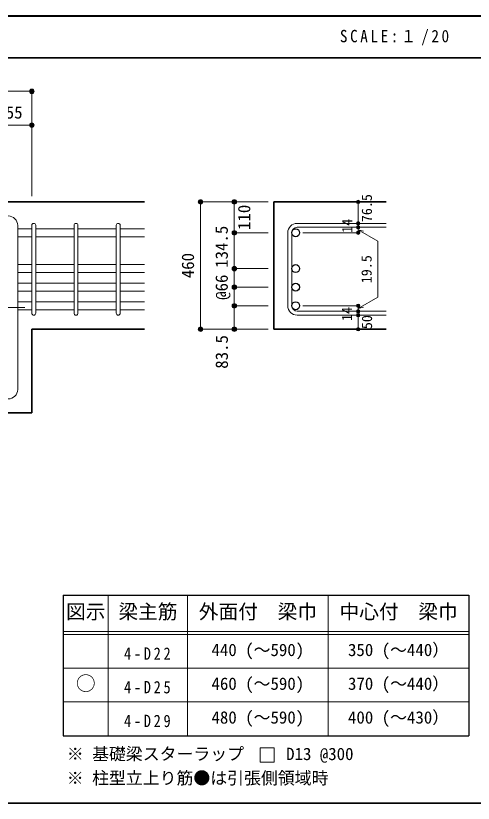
# Model space of a CAD drawing. Units: millimetres at full size, sheet at 1:20; details may follow other scales. Extents: x -3982 to 3969, y -2797 to 2801.
# Drawn here: x 796 to 2422, y 2 to 2801 of the extents above; entities that cross this region are included whole.
import ezdxf
from ezdxf.enums import TextEntityAlignment as Align

# ---------------------------------------------------------------- set-up
doc = ezdxf.new("R2010")
doc.units = ezdxf.units.MM
doc.header["$LTSCALE"] = 20
doc.header["$PDMODE"] = 32
doc.header["$PDSIZE"] = 12
doc.linetypes.add('CHAIN1', pattern=[8, 5, -1, 1, -1])
for name, color, linetype, lineweight in [('6-1_躯体線', 2, 'Continuous', 35), ('6-4_フープ', 7, 'Continuous', 18), ('6-5_梁主筋', 7, 'Continuous', 18), ('6-6_S.T.P.', 7, 'Continuous', 18), ('6-7_文字', 7, 'Continuous', 18), ('6-D_寸法', 4, 'Continuous', 9), ('6-E_枠', 7, 'Continuous', 18), ('F-0_枠', 6, 'Continuous', 40)]:
    doc.layers.add(name, color=color, linetype=linetype, lineweight=lineweight)
doc.styles.add('ＭＳ ゴシック', font='')
doc.styles.get('ＭＳ ゴシック').set_extended_font_data('MS Gothic')

msp = doc.modelspace()

# ---------------------------------------------------------------- linework, layer by layer
at = {"layer": '6-1_躯体線'}
for p, q in [((1253.29, 2139.12), (103.29, 2139.12)), ((1712.96, 2139.12), (2112.96, 2139.12)), ((1712.96, 2139.12), (1712.96, 1686.62)), ((853.29, 1389.12), (853.29, 1686.62)), ((1253.29, 1686.62), (853.29, 1686.62)), ((1712.96, 1686.62), (2112.96, 1686.62)), ((853.29, 1389.12), (660.79, 1389.12))]:
    msp.add_line(p, q, dxfattribs=at)
at = {"layer": '6-4_フープ'}
msp.add_line((803.29, 1472.62), (803.29, 2055.62), dxfattribs=at)
for centre, start, end in [((769.79, 2055.62), 0, 90), ((769.79, 1472.62), 270, 0)]:
    msp.add_arc(centre, 33.5, start, end, dxfattribs=at)
at = {"layer": '6-5_梁主筋'}
for p, q in [((853.29, 2043.51), (803.29, 2043.51)), ((1003.29, 2043.51), (867.29, 2043.51)), ((1153.29, 2043.51), (1017.29, 2043.51)), ((1253.29, 2043.51), (1167.29, 2043.51)), ((853.29, 2015.51), (803.29, 2015.51)), ((1003.29, 2015.51), (867.29, 2015.51)), ((1153.29, 2015.51), (1017.29, 2015.51)), ((1253.29, 2015.51), (1167.29, 2015.51)), ((853.29, 1916.12), (803.29, 1916.12)), ((1003.29, 1916.12), (867.29, 1916.12)), ((1153.29, 1916.12), (1017.29, 1916.12)), ((1253.29, 1916.12), (1167.29, 1916.12)), ((853.29, 1888.12), (803.29, 1888.12)), ((1003.29, 1888.12), (867.29, 1888.12)), ((1153.29, 1888.12), (1017.29, 1888.12)), ((1253.29, 1888.12), (1167.29, 1888.12)), ((853.29, 1850.12), (803.29, 1850.12)), ((1003.29, 1850.12), (867.29, 1850.12)), ((1153.29, 1850.12), (1017.29, 1850.12)), ((1253.29, 1850.12), (1167.29, 1850.12)), ((853.29, 1822.12), (803.29, 1822.12)), ((1003.29, 1822.12), (867.29, 1822.12)), ((1153.29, 1822.12), (1017.29, 1822.12)), ((1253.29, 1822.12), (1167.29, 1822.12)), ((853.29, 1784.12), (803.29, 1784.12)), ((1003.29, 1784.12), (867.29, 1784.12)), ((1153.29, 1784.12), (1017.29, 1784.12)), ((1253.29, 1784.12), (1167.29, 1784.12)), ((853.29, 1756.12), (803.29, 1756.12)), ((1003.29, 1756.12), (867.29, 1756.12)), ((1153.29, 1756.12), (1017.29, 1756.12)), ((1253.29, 1756.12), (1167.29, 1756.12))]:
    msp.add_line(p, q, dxfattribs=at)
at = {"layer": '6-5_梁主筋', "color": 3, "lineweight": 25}
for centre in [(1790.96, 2029.49), (1790.96, 1902.12), (1790.96, 1836.12), (1790.96, 1770.12)]:
    msp.add_circle(centre, 14, dxfattribs=at)
at = {"layer": '6-6_S.T.P.'}
for p, q in [((853.29, 1743.62), (853.29, 2055.62)), ((853.29, 1743.62), (853.29, 2055.62)), ((853.29, 1743.62), (853.29, 2055.62)), ((853.29, 1743.62), (853.29, 2055.62)), ((867.29, 1743.62), (867.29, 2055.62)), ((867.29, 1743.62), (867.29, 2055.62)), ((867.29, 1743.62), (867.29, 2055.62)), ((867.29, 1743.62), (867.29, 2055.62)), ((1003.29, 1743.62), (1003.29, 2055.62)), ((1017.29, 1743.62), (1017.29, 2055.62)), ((1153.29, 1743.62), (1153.29, 2055.62)), ((1167.29, 1743.62), (1167.29, 2055.62)), ((1796.46, 2062.99), (2112.96, 2062.99)), ((1796.46, 2048.99), (2112.96, 2048.99)), ((1762.96, 2029.49), (1762.96, 1770.12)), ((1776.96, 2029.49), (1776.96, 1770.12)), ((1796.46, 1750.62), (2112.96, 1750.62)), ((1796.46, 1736.62), (2112.96, 1736.62))]:
    msp.add_line(p, q, dxfattribs=at)
for centre, radius, start, end in [((860.29, 2056.01), 7, 0, 180), ((860.29, 2056.01), 7, 0, 180), ((860.29, 2056.01), 7, 0, 180), ((860.29, 2056.01), 7, 0, 180), ((1010.29, 2056.01), 7, 0, 180), ((1160.29, 2056.01), 7, 0, 180), ((1796.46, 2029.49), 33.5, 90, 180), ((1796.46, 2029.49), 19.5, 90, 180), ((1796.46, 1770.12), 33.5, 180, 270), ((1796.46, 1770.12), 19.5, 180, 270), ((860.29, 1743.62), 7, 180, 0), ((860.29, 1743.62), 7, 180, 0), ((860.29, 1743.62), 7, 180, 0), ((860.29, 1743.62), 7, 180, 0), ((1010.29, 1743.62), 7, 180, 0), ((1160.29, 1743.62), 7, 180, 0)]:
    msp.add_arc(centre, radius, start, end, dxfattribs=at)
at = {"layer": '6-7_文字'}
msp.add_lwpolyline([(1665.05, 148.5), (1715.05, 148.5), (1715.05, 198.5), (1665.05, 198.5)], close=True, dxfattribs=at)
at = {"layer": '6-D_寸法'}
for p, q in [((103.29, 2532.15), (853.29, 2532.15)), ((853.29, 2532.15), (853.29, 2412.15)), ((698.29, 2412.15), (853.29, 2412.15)), ((853.29, 2412.15), (853.29, 2159.12)), ((1452.96, 2139.12), (1572.96, 2139.12)), ((1452.96, 2139.12), (1452.96, 1686.62)), ((1572.96, 2139.12), (1692.96, 2139.12)), ((1572.96, 2139.12), (1572.96, 2029.49)), ((2012.96, 2063.56), (2012.96, 2139.12)), ((2012.96, 2048.99), (2012.96, 2062.99)), ((1572.96, 2029.51), (1572.96, 1902.12)), ((1572.96, 2029.49), (1692.96, 2029.49)), ((2012.96, 2029.49), (1816.87, 2029.49)), ((2012.96, 2039.81), (2032.28, 2034.63)), ((2012.96, 2039.81), (2083.02, 1999.36)), ((2083.02, 1999.36), (2083.02, 1800.82)), ((1572.96, 1902.12), (1692.96, 1902.12)), ((1572.96, 1902.12), (1572.96, 1836.12)), ((1572.96, 1836.12), (1692.96, 1836.12)), ((1572.96, 1836.12), (1572.96, 1770.12)), ((2012.96, 1760.37), (2083.02, 1800.82)), ((1572.96, 1770.12), (1692.96, 1770.12)), ((1572.96, 1686.62), (1572.96, 1770.12)), ((2012.96, 1770.12), (1816.87, 1770.12)), ((2012.96, 1750.62), (2012.96, 1770.12)), ((2012.96, 1760.37), (2032.28, 1765.55)), ((2012.96, 1736.62), (2012.96, 1750.62)), ((2012.96, 1686.62), (2012.96, 1736.62)), ((1452.96, 1686.62), (1572.96, 1686.62)), ((1452.96, 1686.62), (1562.82, 1686.62)), ((1572.96, 1686.62), (1692.96, 1686.62))]:
    msp.add_line(p, q, dxfattribs=at)
at = {"layer": '6-D_寸法', "linetype": 'CHAIN1'}
msp.add_line((128.29, 1764.12), (828.29, 1764.12), dxfattribs=at)
at = {"layer": '6-D_寸法'}
msp.add_lwpolyline([(2012.96, 2029.49), (2012.96, 2049.56), (2012.96, 2029.49)], dxfattribs=at)
for centre, radius in [((853.29, 2532.15), 8), ((853.29, 2532.15), 7.2), ((853.29, 2532.15), 6.4), ((853.29, 2532.15), 5.6), ((853.29, 2532.15), 4.8), ((853.29, 2532.15), 4), ((853.29, 2532.15), 3.2), ((853.29, 2532.15), 2.4), ((853.29, 2532.15), 1.6), ((853.29, 2532.15), 0.8), ((853.29, 2412.15), 8), ((853.29, 2412.15), 7.2), ((853.29, 2412.15), 6.4), ((853.29, 2412.15), 5.6), ((853.29, 2412.15), 4.8), ((853.29, 2412.15), 4), ((853.29, 2412.15), 3.2), ((853.29, 2412.15), 2.4), ((853.29, 2412.15), 1.6), ((853.29, 2412.15), 0.8), ((1452.96, 2139.12), 8), ((1452.96, 2139.12), 7.2), ((1452.96, 2139.12), 6.4), ((1452.96, 2139.12), 5.6), ((1452.96, 2139.12), 4.8), ((1452.96, 2139.12), 4), ((1452.96, 2139.12), 3.2), ((1452.96, 2139.12), 2.4), ((1452.96, 2139.12), 1.6), ((1452.96, 2139.12), 0.8), ((1572.96, 2139.12), 8), ((1572.96, 2139.12), 7.2), ((1572.96, 2139.12), 6.4), ((1572.96, 2139.12), 5.6), ((1572.96, 2139.12), 4.8), ((1572.96, 2139.12), 4), ((1572.96, 2139.12), 3.2), ((1572.96, 2139.12), 2.4), ((1572.96, 2139.12), 1.6), ((1572.96, 2139.12), 0.8), ((2012.96, 2139.12), 4), ((2012.96, 2139.12), 3.6), ((2012.96, 2139.12), 3.2), ((2012.96, 2139.12), 2.8), ((2012.96, 2139.12), 2.4), ((2012.96, 2139.12), 2), ((2012.96, 2139.12), 1.6), ((2012.96, 2139.12), 1.2), ((2012.96, 2139.12), 0.8), ((2012.96, 2139.12), 0.4), ((2012.96, 2062.99), 4), ((2012.96, 2048.99), 4), ((2012.96, 2062.99), 3.6), ((2012.96, 2048.99), 3.6), ((2012.96, 2062.99), 3.2), ((2012.96, 2048.99), 3.2), ((2012.96, 2062.99), 2.8), ((2012.96, 2048.99), 2.8), ((2012.96, 2062.99), 2.4), ((2012.96, 2048.99), 2.4), ((2012.96, 2062.99), 2), ((2012.96, 2048.99), 2), ((2012.96, 2062.99), 1.6), ((2012.96, 2048.99), 1.6), ((2012.96, 2062.99), 1.2), ((2012.96, 2048.99), 1.2), ((2012.96, 2062.99), 0.8), ((2012.96, 2048.99), 0.8), ((2012.96, 2062.99), 0.4), ((2012.96, 2048.99), 0.4), ((1572.96, 2029.49), 8), ((1572.96, 2029.49), 7.2), ((1572.96, 2029.49), 6.4), ((1572.96, 2029.49), 5.6), ((1572.96, 2029.49), 4.8), ((1572.96, 2029.49), 4), ((1572.96, 2029.49), 3.2), ((1572.96, 2029.49), 2.4), ((1572.96, 2029.49), 1.6), ((1572.96, 2029.49), 0.8), ((2012.96, 2029.49), 4), ((2012.96, 2029.49), 3.6), ((2012.96, 2029.49), 3.2), ((2012.96, 2029.49), 2.8), ((2012.96, 2029.49), 2.4), ((2012.96, 2029.49), 2), ((2012.96, 2029.49), 1.6), ((2012.96, 2029.49), 1.2), ((2012.96, 2029.49), 0.8), ((2012.96, 2029.49), 0.4), ((1572.96, 1902.12), 8), ((1572.96, 1902.12), 7.2), ((1572.96, 1902.12), 6.4), ((1572.96, 1902.12), 5.6), ((1572.96, 1902.12), 4.8), ((1572.96, 1902.12), 4), ((1572.96, 1902.12), 3.2), ((1572.96, 1902.12), 2.4), ((1572.96, 1902.12), 1.6), ((1572.96, 1902.12), 0.8), ((1572.96, 1836.12), 8), ((1572.96, 1836.12), 7.2), ((1572.96, 1836.12), 6.4), ((1572.96, 1836.12), 5.6), ((1572.96, 1836.12), 4.8), ((1572.96, 1836.12), 4), ((1572.96, 1836.12), 3.2), ((1572.96, 1836.12), 2.4), ((1572.96, 1836.12), 1.6), ((1572.96, 1836.12), 0.8), ((1572.96, 1770.12), 8), ((1572.96, 1770.12), 7.2), ((1572.96, 1770.12), 6.4), ((1572.96, 1770.12), 5.6), ((1572.96, 1770.12), 4.8), ((1572.96, 1770.12), 4), ((1572.96, 1770.12), 3.2), ((1572.96, 1770.12), 2.4), ((1572.96, 1770.12), 1.6), ((1572.96, 1770.12), 0.8), ((2012.96, 1770.12), 4), ((2012.96, 1770.12), 3.6), ((2012.96, 1770.12), 3.2), ((2012.96, 1770.12), 2.8), ((2012.96, 1770.12), 2.4), ((2012.96, 1770.12), 2), ((2012.96, 1770.12), 1.6), ((2012.96, 1770.12), 1.2), ((2012.96, 1770.12), 0.8), ((2012.96, 1770.12), 0.4), ((2012.96, 1750.62), 4), ((2012.96, 1736.62), 4), ((2012.96, 1750.62), 3.6), ((2012.96, 1736.62), 3.6), ((2012.96, 1750.62), 3.2), ((2012.96, 1736.62), 3.2), ((2012.96, 1750.62), 2.8), ((2012.96, 1736.62), 2.8), ((2012.96, 1750.62), 2.4), ((2012.96, 1736.62), 2.4), ((2012.96, 1750.62), 2), ((2012.96, 1736.62), 2), ((2012.96, 1750.62), 1.6), ((2012.96, 1736.62), 1.6), ((2012.96, 1750.62), 1.2), ((2012.96, 1736.62), 1.2), ((2012.96, 1750.62), 0.8), ((2012.96, 1736.62), 0.8), ((2012.96, 1750.62), 0.4), ((2012.96, 1736.62), 0.4), ((1452.96, 1686.62), 8), ((1452.96, 1686.62), 7.2), ((1452.96, 1686.62), 6.4), ((1452.96, 1686.62), 5.6), ((1452.96, 1686.62), 4.8), ((1452.96, 1686.62), 4), ((1452.96, 1686.62), 3.2), ((1452.96, 1686.62), 2.4), ((1452.96, 1686.62), 1.6), ((1452.96, 1686.62), 0.8), ((1572.96, 1686.62), 8), ((1572.96, 1686.62), 7.2), ((1572.96, 1686.62), 6.4), ((1572.96, 1686.62), 5.6), ((1572.96, 1686.62), 4.8), ((1572.96, 1686.62), 4), ((1572.96, 1686.62), 3.2), ((1572.96, 1686.62), 2.4), ((1572.96, 1686.62), 1.6), ((1572.96, 1686.62), 0.8), ((2012.96, 1686.62), 4), ((2012.96, 1686.62), 3.6), ((2012.96, 1686.62), 3.2), ((2012.96, 1686.62), 2.8), ((2012.96, 1686.62), 2.4), ((2012.96, 1686.62), 2), ((2012.96, 1686.62), 1.6), ((2012.96, 1686.62), 1.2), ((2012.96, 1686.62), 0.8), ((2012.96, 1686.62), 0.4)]:
    msp.add_circle(centre, radius, dxfattribs=at)
at = {"layer": '6-D_寸法', "color": 7}
for p in [(853.29, 2532.15), (853.29, 2412.15), (1452.96, 2139.12), (1572.96, 2139.12), (2012.96, 2139.12), (2012.96, 2062.99), (2012.96, 2048.99), (1572.96, 2029.51), (1572.96, 2029.49), (2012.96, 2029.49), (1572.96, 1902.12), (1572.96, 1902.12), (1572.96, 1836.12), (1572.96, 1770.12), (2012.96, 1770.12), (2012.96, 1750.62), (2012.96, 1736.62), (1452.96, 1686.62), (1572.96, 1686.62), (2012.96, 1686.62)]:
    msp.add_point(p, dxfattribs=at)
at = {"layer": '6-E_枠', "color": 3, "lineweight": 25}
for p, q in [((965.14, 741.85), (965.14, 241.85)), ((965.14, 741.85), (2406.83, 741.85)), ((2406.83, 741.85), (2406.83, 241.85)), ((965.14, 241.85), (2406.83, 241.85))]:
    msp.add_line(p, q, dxfattribs=at)
at = {"layer": '6-E_枠'}
for p, q in [((1125.14, 741.85), (1125.14, 241.85)), ((1406.83, 741.85), (1406.83, 241.85)), ((1906.83, 741.85), (1906.83, 241.85)), ((965.14, 611.85), (2406.83, 611.85)), ((965.14, 601.85), (2406.83, 601.85)), ((965.14, 481.85), (2406.83, 481.85)), ((965.14, 361.85), (2406.83, 361.85))]:
    msp.add_line(p, q, dxfattribs=at)
at = {"layer": 'F-0_枠'}
msp.add_line((-3981.92, 2800.77), (3969.4, 2800.77), dxfattribs=at)
at = {"layer": 'F-0_枠', "color": 2, "lineweight": 35}
for p, q in [((-3981.92, 2650.77), (2482.4, 2650.77)), ((2482.4, 1.97), (-3981.92, 1.97))]:
    msp.add_line(p, q, dxfattribs=at)

# ---------------------------------------------------------------- texts
at = {"layer": '6-7_文字', "color": 2, "style": 'ＭＳ ゴシック'}
for s, p in [('図示', (975.14, 641.85)), ('梁主筋', (1160.98, 641.85)), ('外面付\u3000梁巾', (1446.83, 641.85)), ('中心付\u3000梁巾', (1946.83, 641.85)), ('○', (1010.14, 386.85))]:
    msp.add_text(s, height=51.32, dxfattribs=at).set_placement(p, align=Align.BOTTOM_LEFT)
at = {"layer": '6-7_文字', "style": 'ＭＳ ゴシック'}
for s, p in [('440 (～590)', (1491.83, 511.85)), ('350 (～440）', (1976.83, 511.85)), ('460 (～590)', (1491.83, 391.85)), ('370 (～440）', (1976.83, 391.85)), ('400 (～430）', (1976.83, 271.85)), ('480 (～590)', (1491.83, 271.85)), ('※ 基礎梁スターラップ     D13 @300', (977.51, 142.13)), ('※ 柱型立上り筋●は引張側領域時', (977.51, 56.45))]:
    msp.add_text(s, height=43.99, dxfattribs=at).set_placement(p, align=Align.BOTTOM_LEFT)
at = {"layer": '6-7_文字', "color": 2, "insert": (1948.17, 2695.77), "char_height": 43.99, "attachment_point": 7, "style": 'ＭＳ ゴシック'}
msp.add_mtext('\\T1.34;\\W0.9;SCALE:１/20', dxfattribs=at)
at = {"layer": '6-7_文字', "char_height": 43.99, "attachment_point": 7, "style": 'ＭＳ ゴシック'}
for s, insert in [('\\T1.38;\\W0.85;4-D22', (1180.98, 511.85)), ('\\T1.38;\\W0.85;4-D25', (1180.98, 391.85)), ('\\T1.38;\\W0.85;4-D29', (1180.98, 271.85))]:
    msp.add_mtext(s, dxfattribs=dict(at, insert=insert))
at = {"layer": '6-D_寸法', "style": 'ＭＳ ゴシック'}
msp.add_text('155', height=43.99, dxfattribs=at).set_placement((730.79, 2422.15), align=Align.BOTTOM_LEFT)
for s, height, p in [('76.5', 36.66, (2072.9, 2067.2)), ('110', 43.99, (1642.96, 2039.31)), ('14', 36.66, (2002.96, 2029.1)), ('134.5', 43.99, (1562.96, 1904.87)), ('460', 43.99, (1442.96, 1867.87)), ('19.5', 36.66, (2071.94, 1850.09)), ('@66', 43.99, (1562.96, 1791.12)), ('14', 36.66, (2002.56, 1715.94)), ('50', 36.66, (2073.41, 1686.86)), ('83.5', 43.99, (1563.27, 1546.16))]:
    msp.add_text(s, height=height, rotation=90, dxfattribs=at).set_placement(p, align=Align.BOTTOM_LEFT)

doc.saveas('drawing.dxf')
